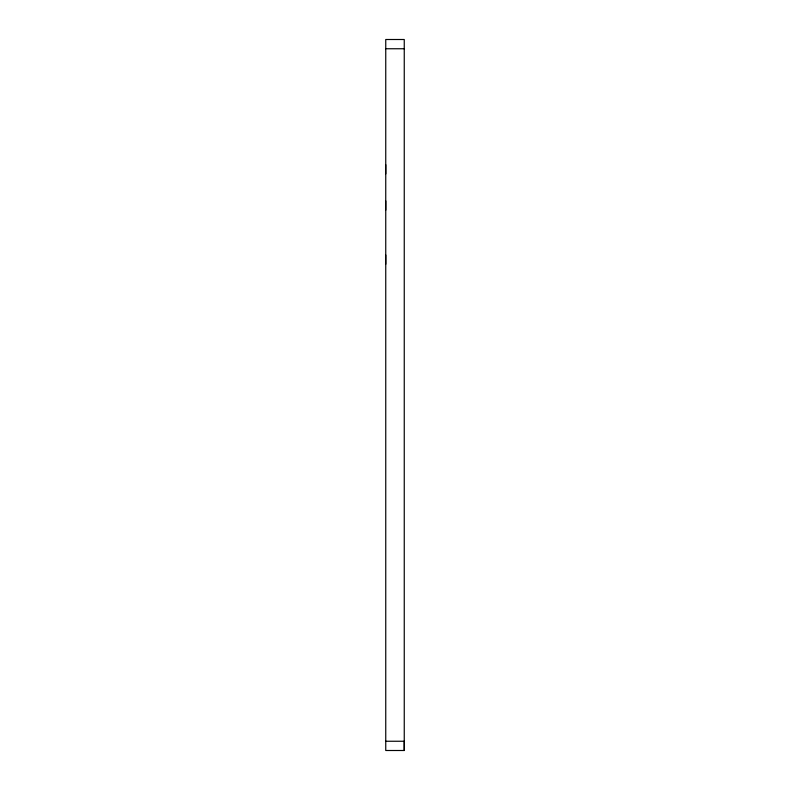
<?xml version="1.0" encoding="UTF-8"?>
<svg xmlns="http://www.w3.org/2000/svg" width="790" height="790" viewBox="0 0 790 790"><rect width="100%" height="100%" fill="white"/><g stroke="black" fill="none" stroke-linecap="round" stroke-linejoin="round"><path stroke-width="1.19" d="M385.747 264.225L385.747 254.982M385.747 210.18L385.747 200.927M385.747 173.948L385.747 164.695M385.747 48.753L385.747 39.5L404.253 39.5L404.253 750.5L385.747 750.5L385.747 48.753L404.253 48.753M404.253 750.5L404.253 741.247L385.747 741.247"/></g></svg>
